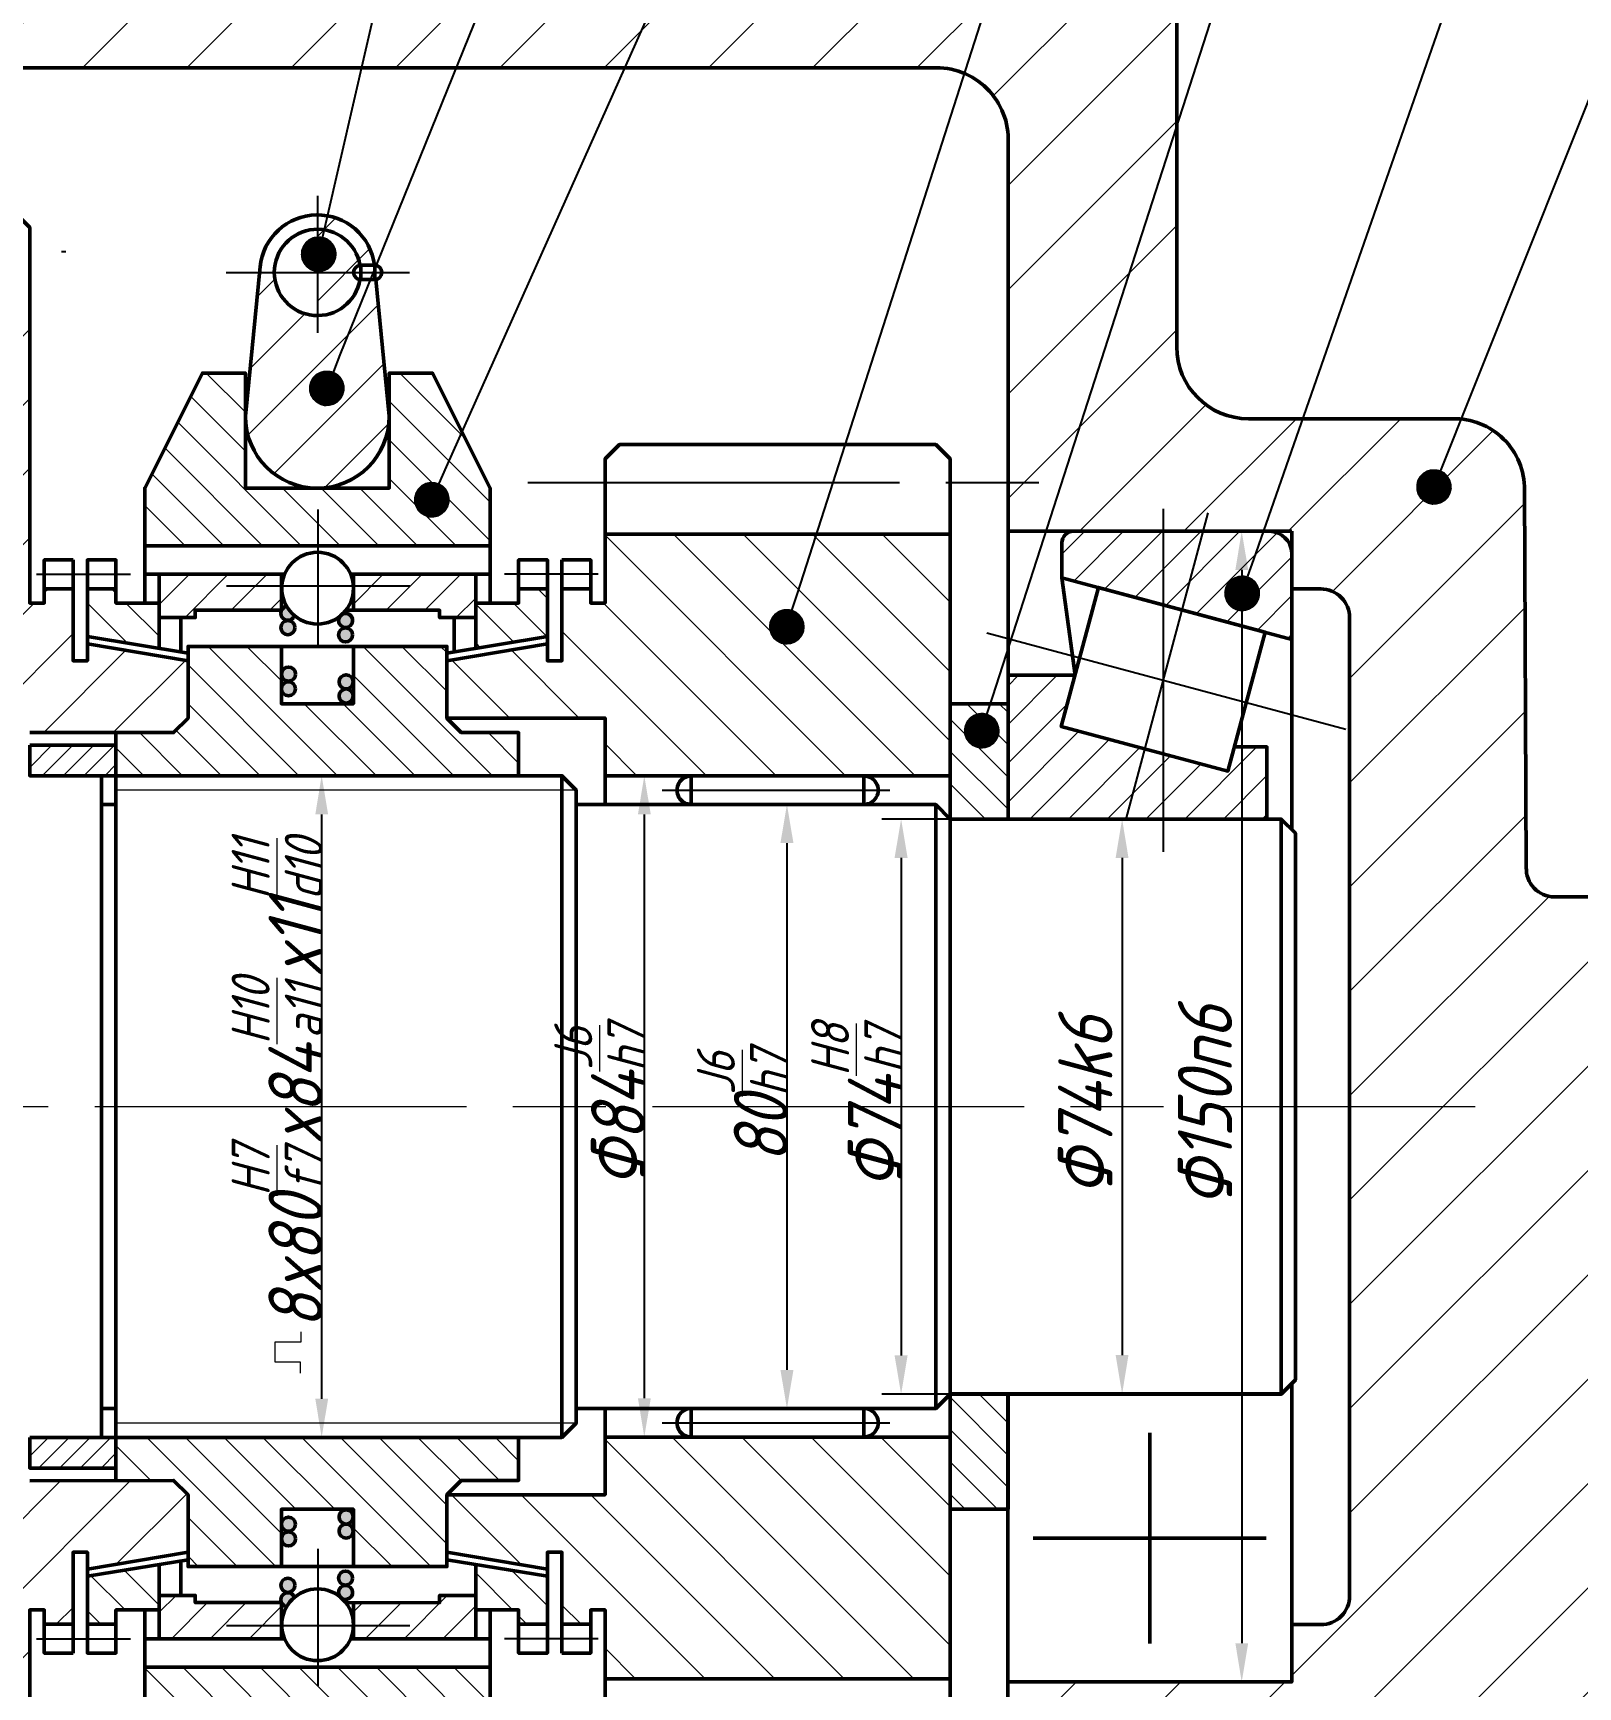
# Model space of a CAD drawing. Header units: millimetres. Extents: x 47 to 1236, y 39 to 880.
# Drawn here: x 294.5 to 394.3, y 587.5 to 694.2 of the extents above; entities that cross this region are included whole.
import ezdxf

# ---------------------------------------------------------------- set-up
doc = ezdxf.new("R2010")
doc.units = ezdxf.units.MM
doc.linetypes.add('ACAD_ISO08W100', pattern=[36, 24, -3, 6, -3])
doc.layers.get('Defpoints').update_dxf_attribs({"lineweight": 35})
for name, color, linetype, lineweight in [('中心线', 1, 'ACAD_ISO08W100', 35), ('剖面线', 6, 'Continuous', 35), ('尺寸', 4, 'Continuous', 25), ('粗实线', 7, 'Continuous', 50), ('细实线', 7, 'Continuous', 20)]:
    doc.layers.add(name, color=color, linetype=linetype, lineweight=lineweight)
doc.layers.add('尺寸标注', color=4, linetype='Continuous')
doc.styles.get("Standard").update_dxf_attribs({"font": 'arial.ttf'})
doc.styles.add('工程字', font='gbenor.shx', dxfattribs={"width": 0.65, "oblique": 15, "height": 5, "bigfont": 'gbcbig.shx'})
doc.styles.add('工程字-35', font='gbeitc.shx', dxfattribs={"height": 3.5, "bigfont": 'gbcbig.shx'})
doc.dimstyles.new('GB-5', dxfattribs={"dimtxt": 5, "dimasz": 5, "dimexe": 2.5, "dimexo": 1, "dimgap": 1.25, "dimtad": 1, "dimdec": 0, "dimdsep": 46, "dimtxsty": '工程字', "dimcen": 5, "dimadec": 0, "dimazin": 0, "dimtol": 1, "dimtm": 0.029, "dimtfac": 0.7, "dimtdec": 0, "dimtix": 1, "dimtmove": 0, "dimatfit": 3, "dimtzin": 0, "dimarcsym": 0})
doc.dimstyles.new('ISO-25', dxfattribs={"dimtxt": 2.5, "dimasz": 2.5, "dimexe": 1.25, "dimexo": 0.625, "dimtad": 1, "dimtxsty": 'Standard', "dimcen": 2.5, "dimadec": 0, "dimazin": 0, "dimtfac": 1, "dimtmove": 0, "dimatfit": 3, "dimfxl": 1, "dimarcsym": 0})
pattern_1 = [(135, (-2345.1992, -1236.9755), (-1.2507252, -1.2507252), [])]
pattern_2 = [(135, (-1336.8045, -1169.7322), (-1.2507252, -1.2507252), [])]
pattern_3 = [(45, (-1336.8045, -1169.7322), (-1.2507252, 1.2507252), [])]

# ---------------------------------------------------------------- blocks, each defined once
blk = doc.blocks.new('*D45')
at = {"layer": 'Defpoints', "color": 0, "transparency": 16777216}
for p in [(527.72, 789.45), (527.72, 572.62), (186.04, 467.02)]:
    blk.add_point(p, dxfattribs=at)
at = {"layer": '尺寸', "color": 0, "lineweight": -2, "transparency": 16777216}
for p, q in [((186.04, 468.02), (186.04, 791.95)), ((527.72, 573.62), (527.72, 791.95)), ((191.04, 789.45), (522.72, 789.45))]:
    blk.add_line(p, q, dxfattribs=at)
at = {"layer": '尺寸', "color": 0, "transparency": 16777216}
for points in [[(191.04, 790.28), (191.04, 788.62), (186.04, 789.45)], [(522.72, 790.28), (522.72, 788.62), (527.72, 789.45)]]:
    blk.add_solid(points, dxfattribs=at)
at = {"layer": '尺寸', "color": 0, "lineweight": 20, "transparency": 16777216, "insert": (367.55, 793.2), "char_height": 5, "width": 5.653, "attachment_point": 5, "style": '工程字'}
blk.add_mtext('684', dxfattribs=at)
blk = doc.blocks.new('*D53')
at = {"layer": 'Defpoints', "color": 0, "transparency": 16777216}
for p in [(298.94, 646.3), (298.94, 603.59), (313.15, 603.59)]:
    blk.add_point(p, dxfattribs=at)
at = {"layer": '尺寸', "color": 0, "lineweight": -2, "transparency": 16777216}
for p, q in [((299.56, 646.3), (314.4, 646.3)), ((313.15, 643.8), (313.15, 606.09)), ((299.56, 603.59), (314.4, 603.59))]:
    blk.add_line(p, q, dxfattribs=at)
at = {"layer": '尺寸', "color": 0, "transparency": 16777216}
for points in [[(312.74, 643.8), (313.57, 643.8), (313.15, 646.3)], [(312.74, 606.09), (313.57, 606.09), (313.15, 603.59)]]:
    blk.add_solid(points, dxfattribs=at)
at = {"layer": '尺寸', "color": 0, "lineweight": 20, "transparency": 16777216, "insert": (310.28, 626.44), "char_height": 3.5, "attachment_point": 5, "rotation": 90, "style": '工程字-35'}
blk.add_mtext('8x80{\\H0.7x;\\SH7/f7;}x84{\\H0.7x;\\SH10/a11;}x11{\\H0.7x;\\SH11/d10;}', dxfattribs=at)
blk = doc.blocks.new('*D54')
at = {"layer": 'Defpoints', "color": 0, "transparency": 16777216}
for p in [(337.01, 646.3), (333.98, 603.62), (337.01, 603.62)]:
    blk.add_point(p, dxfattribs=at)
at = {"layer": '尺寸', "color": 0, "lineweight": -2, "transparency": 16777216}
for p, q in [((336.39, 646.3), (332.73, 646.3)), ((333.98, 643.8), (333.98, 606.12)), ((336.39, 603.62), (332.73, 603.62))]:
    blk.add_line(p, q, dxfattribs=at)
at = {"layer": '尺寸', "color": 0, "transparency": 16777216}
for points in [[(333.57, 643.8), (334.4, 643.8), (333.98, 646.3)], [(333.57, 606.12), (334.4, 606.12), (333.98, 603.62)]]:
    blk.add_solid(points, dxfattribs=at)
at = {"layer": '尺寸', "color": 0, "lineweight": 20, "transparency": 16777216, "insert": (331.11, 624.95), "char_height": 3.5, "attachment_point": 5, "rotation": 90, "style": '工程字-35'}
blk.add_mtext('Φ84{\\H0.7x;\\SJ6/h7;}', dxfattribs=at)
blk = doc.blocks.new('*D55')
at = {"layer": 'Defpoints', "color": 0, "transparency": 16777216}
for p in [(345.78, 644.45), (343.19, 605.45), (345.78, 605.45)]:
    blk.add_point(p, dxfattribs=at)
at = {"layer": '尺寸', "color": 0, "lineweight": -2, "transparency": 16777216}
for p, q in [((345.15, 644.45), (341.94, 644.45)), ((343.19, 641.95), (343.19, 607.95)), ((345.15, 605.45), (341.94, 605.45))]:
    blk.add_line(p, q, dxfattribs=at)
at = {"layer": '尺寸', "color": 0, "transparency": 16777216}
for points in [[(342.77, 641.95), (343.61, 641.95), (343.19, 644.45)], [(342.77, 607.95), (343.61, 607.95), (343.19, 605.45)]]:
    blk.add_solid(points, dxfattribs=at)
at = {"layer": '尺寸', "color": 0, "lineweight": 20, "transparency": 16777216, "insert": (340.32, 624.95), "char_height": 3.5, "attachment_point": 5, "rotation": 90, "style": '工程字-35'}
blk.add_mtext('80{\\H0.7x;\\SJ6/h7;}', dxfattribs=at)
blk = doc.blocks.new('*D57')
at = {"layer": 'Defpoints', "color": 0, "transparency": 16777216}
for p in [(357.46, 643.5), (350.56, 606.38), (357.46, 606.38)]:
    blk.add_point(p, dxfattribs=at)
at = {"layer": '尺寸', "color": 0, "lineweight": -2, "transparency": 16777216}
for p, q in [((356.84, 643.5), (349.31, 643.5)), ((350.56, 641), (350.56, 608.88)), ((356.84, 606.38), (349.31, 606.38))]:
    blk.add_line(p, q, dxfattribs=at)
at = {"layer": '尺寸', "color": 0, "transparency": 16777216}
for points in [[(350.14, 641), (350.98, 641), (350.56, 643.5)], [(350.14, 608.88), (350.98, 608.88), (350.56, 606.38)]]:
    blk.add_solid(points, dxfattribs=at)
at = {"layer": '尺寸', "color": 0, "lineweight": 20, "transparency": 16777216, "insert": (347.69, 624.94), "char_height": 3.5, "attachment_point": 5, "rotation": 90, "style": '工程字-35'}
blk.add_mtext('Φ74{\\H0.7x;\\SH8/h7;}', dxfattribs=at)
blk = doc.blocks.new('*D58')
at = {"layer": 'Defpoints', "color": 0, "transparency": 16777216}
for p in [(367.48, 643.5), (364.83, 606.4), (367.48, 606.4)]:
    blk.add_point(p, dxfattribs=at)
at = {"layer": '尺寸', "color": 0, "lineweight": -2, "transparency": 16777216}
for p, q in [((366.85, 643.5), (363.58, 643.5)), ((364.83, 641), (364.83, 608.9)), ((366.85, 606.4), (363.58, 606.4))]:
    blk.add_line(p, q, dxfattribs=at)
at = {"layer": '尺寸', "color": 0, "transparency": 16777216}
for points in [[(364.41, 641), (365.24, 641), (364.83, 643.5)], [(364.41, 608.9), (365.24, 608.9), (364.83, 606.4)]]:
    blk.add_solid(points, dxfattribs=at)
at = {"layer": '尺寸', "color": 0, "lineweight": 20, "transparency": 16777216, "insert": (362.45, 624.95), "char_height": 3.5, "attachment_point": 5, "rotation": 90, "style": '工程字-35'}
blk.add_mtext('Φ74k6', dxfattribs=at)
blk = doc.blocks.new('*D59')
at = {"layer": 'Defpoints', "color": 0, "transparency": 16777216}
for p in [(374.35, 662.08), (372.55, 587.81), (374.35, 587.81)]:
    blk.add_point(p, dxfattribs=at)
at = {"layer": '尺寸', "color": 0, "lineweight": -2, "transparency": 16777216}
for p, q in [((373.73, 662.08), (371.3, 662.08)), ((372.55, 659.58), (372.55, 590.31)), ((373.73, 587.81), (371.3, 587.81))]:
    blk.add_line(p, q, dxfattribs=at)
at = {"layer": '尺寸', "color": 0, "transparency": 16777216}
for points in [[(372.14, 659.58), (372.97, 659.58), (372.55, 662.08)], [(372.14, 590.31), (372.97, 590.31), (372.55, 587.81)]]:
    blk.add_solid(points, dxfattribs=at)
at = {"layer": '尺寸', "color": 0, "lineweight": 20, "transparency": 16777216, "insert": (370.18, 624.94), "char_height": 3.5, "attachment_point": 5, "rotation": 90, "style": '工程字-35'}
blk.add_mtext('Φ150n6', dxfattribs=at)

msp = doc.modelspace()

# ---------------------------------------------------------------- hatches: boundary and pattern name
at = {"layer": '剖面线', "lineweight": 20}
h = msp.add_hatch(dxfattribs=at)
h.set_pattern_fill('ANSI31', color=256, scale=1.5)
h.set_pattern_definition([(45, (-2345.199, -1236.9755), (-3.367596, 3.367596), [])])
h.paths.add_polyline_path([(413.466, 638.478), (392.783, 638.478, -0.4171524), (390.922, 640.304), (390.806, 664.875, 0.4152894), (386.164, 669.343), (376.504, 669.343), (373.969, 662.075), (375.791, 662.075), (375.791, 658.353), (377.657, 658.353, -0.4135025), (379.514, 656.5), (379.514, 593.372, -0.414925), (377.657, 591.51), (375.776, 591.51), (375.776, 587.808), (357.447, 587.808), (357.447, 578.621), (361.665, 578.522), (374.39, 578.522, -0.4142136), (375.776, 577.136), (375.776, 574.82), (383.596, 574.818, -0.4142136), (385.453, 572.961), (385.453, 541.399), (388.447, 541.399), (396.147, 541.399), (396.147, 561.559), (396.147, 593.123, -0.4142136), (398.004, 594.98), (404.658, 594.98), (404.658, 598.682), (407.212, 598.682)])
h.paths.add_polyline_path([(423.008, 623.715, -0.4418075), (427.64, 628.801), (430.623, 628.801), (431.845, 638.478), (413.466, 638.478), (407.212, 598.682), (418.741, 598.682), (423.008, 598.682)])
h.paths.add_polyline_path([(453.016, 638.087), (456.718, 638.087), (456.718, 654.332), (448.363, 654.332), (448.363, 650.145), (446.522, 650.145), (446.54, 640.319, -0.4109748), (444.733, 638.478), (431.845, 638.478), (430.623, 628.801), (453.016, 628.801)])
h.paths.add_polyline_path([(376.504, 669.343), (372.994, 669.343, -0.4142136), (368.351, 673.986), (368.351, 688.155), (359.934, 662.075), (373.969, 662.075)])
h.paths.add_polyline_path([(368.351, 699.153, 0.4142136), (363.709, 703.795), (358.56, 703.795), (354.651, 691.625, -0.3263429), (357.462, 686.91), (357.462, 662.075), (359.934, 662.075), (368.351, 688.155)])
h.paths.add_polyline_path([(358.56, 703.795), (338.008, 703.795), (332.73, 691.997), (352.829, 691.997, -0.1009146), (354.651, 691.625)])
h.paths.add_polyline_path([(338.008, 703.795), (326.631, 703.795), (321.854, 691.997), (332.73, 691.997)])
h.paths.add_polyline_path([(326.631, 703.795), (318.453, 703.795), (315.733, 691.997), (321.854, 691.997)])
h.paths.add_polyline_path([(318.453, 703.795), (294.874, 703.795, -0.4110162), (292.998, 705.636), (292.998, 713.34), (291.137, 713.34), (291.137, 717.528), (282.782, 717.528), (282.782, 710.569), (282.782, 701.283), (285.383, 701.283), (285.383, 701.269), (286.504, 701.283), (286.504, 691.997), (315.733, 691.997)])
h.paths.add_polyline_path([(292.998, 735.635), (291.137, 735.635), (282.782, 735.635), (282.782, 728.655), (291.137, 728.655), (291.137, 731.548), (291.137, 732.843), (292.998, 732.843)])
h = msp.add_hatch(dxfattribs=at)
h.set_pattern_fill('ANSI31', color=256, scale=0.9285)
h.set_pattern_definition([(45, (-1914.4235, -1095.934), (-2.084542, 2.084542), [])])
h.paths.add_polyline_path([(312.878, 676.001, -1), (312.878, 681.572), (312.878, 682.5, 0.3870545), (309.181, 679.133), (308.225, 669.5), (308.225, 669.5, 0.3950058), (312.562, 664.867), (312.878, 664.867), (313.175, 664.867, 0.3950074), (317.511, 669.5), (316.643, 678.326, 0.9324019), (316.563, 679.251, 0.3272283), (313.544, 682.44), (313.495, 682.229), (313.334, 681.534, 0.0411005), (312.878, 681.572)])
h = msp.add_hatch(dxfattribs=at)
h.set_pattern_fill('ANSI31', color=256)
h.set_pattern_definition([(45, (-2345.1992, -1236.9755), (-2.245064, 2.245064), [])])
h.paths.add_polyline_path([(294.306, 676.803), (272.032, 676.803), (272.032, 649.087), (294.306, 649.087), (303.592, 649.087), (304.523, 650.018), (304.523, 653.72), (298.029, 654.813), (298.029, 653.72), (297.098, 653.72), (297.098, 654.651), (297.098, 658.373), (295.237, 658.373), (295.237, 657.443), (294.306, 657.443)])
h.paths.add_polyline_path([(294.306, 592.461), (295.237, 592.461), (295.237, 591.53), (297.098, 591.53), (297.098, 595.253), (297.098, 596.184), (298.029, 596.184), (298.029, 595.091), (304.523, 596.184), (304.523, 599.886), (303.592, 600.816), (294.306, 600.796), (272.032, 600.796), (272.032, 586.219), (294.306, 581.901)])
h.paths.add_polyline_path([(294.306, 581.901), (272.032, 586.219), (272.032, 573.1), (294.306, 573.1)])
h = msp.add_hatch(dxfattribs=at)
h.set_pattern_fill('ANSI31', color=256, scale=0.5571, angle=90)
h.set_pattern_definition(pattern_2)
h.paths.add_polyline_path([(324.026, 664.867), (320.303, 672.292), (317.511, 672.292), (317.511, 664.867), (313.175, 664.867, -0.0330229), (312.562, 664.867), (308.225, 664.867), (308.225, 672.292), (305.454, 672.292), (301.731, 664.867), (301.731, 661.145), (312.878, 661.145), (324.026, 661.145)])
h.paths.add_polyline_path([(324.026, 588.759), (312.878, 588.759), (301.731, 588.759), (301.731, 585.036), (305.454, 577.612), (308.225, 577.612), (308.225, 585.036), (312.878, 585.036), (317.511, 585.036), (317.511, 577.612), (320.303, 577.612), (324.026, 585.036)])
h = msp.add_hatch(dxfattribs=at)
h.set_pattern_fill('ANSI31', color=256, angle=90)
h.set_pattern_definition([(135, (-2345.1992, -1236.9755), (-2.245064, -2.245064), [])])
h.paths.add_polyline_path([(353.724, 661.893), (331.45, 661.893), (331.45, 657.443), (330.52, 657.443), (330.52, 658.373), (328.658, 658.373), (328.658, 654.651), (328.658, 653.72), (327.728, 653.72), (327.728, 654.813), (321.234, 653.72), (321.234, 650.018), (331.45, 650.018), (331.45, 646.295), (353.724, 646.295)])
h.paths.add_polyline_path([(353.724, 603.608), (331.45, 603.608), (331.45, 599.886), (321.234, 599.886), (321.234, 596.184), (327.728, 595.091), (327.728, 596.184), (328.658, 596.184), (328.658, 595.253), (328.658, 591.53), (330.52, 591.53), (330.52, 592.461), (331.45, 592.461), (331.45, 588.01), (353.724, 588.01)])
h = msp.add_hatch(dxfattribs=at)
h.set_pattern_fill('ANSI31', color=256, scale=0.5571)
h.set_pattern_definition(pattern_3)
h.paths.add_polyline_path([(366.284, 648.035), (360.901, 649.472), (361.791, 652.789), (357.462, 652.789), (357.462, 643.503), (365.069, 643.503)])
h.paths.add_polyline_path([(367.476, 647.717), (366.284, 648.035), (365.069, 643.503), (367.476, 643.503)])
h.paths.add_polyline_path([(374.173, 648.157), (372.083, 648.157), (371.664, 646.599), (367.476, 647.717), (367.476, 643.503), (374.173, 643.503)])
h.paths.add_polyline_path([(375.791, 660.679, 0.3899027), (374.352, 662.075), (370.049, 662.075), (368.69, 657.008), (374.072, 655.561), (375.791, 655.096)])
h.paths.add_polyline_path([(370.049, 662.075), (367.476, 662.075), (367.476, 657.334), (368.69, 657.008)])
h.paths.add_polyline_path([(367.476, 662.075), (361.68, 662.075, 0.4102343), (360.942, 661.312), (360.942, 659.081), (363.307, 658.446), (363.309, 658.454), (367.476, 657.334)])
h = msp.add_hatch(dxfattribs=at)
h.set_pattern_fill('ANSI31', color=256, scale=0.5571)
h.set_pattern_definition(pattern_3)
h.paths.add_polyline_path([(323.095, 593.392), (320.768, 593.392), (320.768, 592.926), (315.205, 592.914), (315.205, 591.577, -0.0086959), (315.206, 591.497, -0.0086959), (315.205, 591.416), (315.205, 590.6), (320.182, 590.6), (323.095, 590.6)])
h.paths.add_polyline_path([(310.552, 592.926), (304.988, 592.926), (304.988, 593.392), (302.662, 593.392), (302.662, 590.6), (305.575, 590.6), (310.552, 590.6)])
h.paths.add_polyline_path([(323.095, 659.304), (320.182, 659.304), (315.205, 659.304), (315.205, 658.487, -0.0086959), (315.206, 658.407, -0.0086959), (315.205, 658.326), (315.205, 656.989), (320.768, 656.977), (320.768, 656.512), (323.095, 656.512)])
h.paths.add_polyline_path([(310.552, 659.304), (305.575, 659.304), (302.662, 659.304), (302.662, 656.512), (304.988, 656.512), (304.988, 656.977), (310.552, 656.977)])
h = msp.add_hatch(dxfattribs=at)
h.set_pattern_fill('ANSI31', color=256, scale=0.5571, angle=90)
h.set_pattern_definition(pattern_1)
h.paths.add_polyline_path([(302.662, 657.443), (299.87, 657.443), (299.87, 658.373), (298.036, 658.373), (298.029, 658.359), (298.029, 655.278), (302.662, 654.513)])
h.paths.add_polyline_path([(327.728, 658.373), (325.867, 658.373), (325.867, 657.443), (323.095, 657.443), (323.095, 654.513), (327.728, 655.278)])
h = msp.add_hatch(color=256, dxfattribs=at)
h.dxf.hatch_style = 1
h.paths.add_polyline_path([(311.468, 652.863, 1), (310.558, 652.863, 1)])
h.paths.add_polyline_path([(310.552, 651.913, 1), (311.462, 651.913, 1)])
h.paths.add_polyline_path([(315.185, 651.447, -1), (314.274, 651.447, -0.4122286), (314.727, 651.902, -0.4122286), (314.274, 652.358, -1), (315.185, 652.358, -0.4122286), (314.733, 651.902, -0.4122286)])
h.paths.add_polyline_path([(310.516, 655.858, 1), (311.426, 655.858, 1)])
h.paths.add_polyline_path([(311.399, 656.634, -0.0857011), (310.891, 657.236, 1.7325803)])
h.paths.add_polyline_path([(315.149, 655.392, 1), (314.238, 655.392, 1)])
h.paths.add_polyline_path([(314.486, 656.728, -0.0233367), (314.323, 656.587, 8.3046757)])
h = msp.add_hatch(dxfattribs=at)
h.set_pattern_fill('ANSI31', color=256, scale=0.5571, angle=90)
h.set_pattern_definition(pattern_2)
h.paths.add_polyline_path([(325.867, 649.087), (322.164, 649.087), (321.234, 650.018), (321.234, 654.651), (315.205, 654.651), (315.205, 650.948), (314.74, 650.948), (310.552, 650.948), (310.552, 651.879), (310.552, 654.651), (304.523, 654.651), (304.523, 650.018), (303.592, 649.087), (299.87, 649.087), (299.87, 646.295), (325.867, 646.295)])
h.paths.add_polyline_path([(322.164, 600.816), (325.867, 600.816), (325.867, 603.588), (299.87, 603.588), (299.87, 600.816), (303.592, 600.816), (304.523, 599.886), (304.523, 596.184), (304.523, 595.253), (310.552, 595.253), (310.552, 598.025), (310.552, 598.955), (311.017, 598.955), (315.205, 598.955), (315.205, 595.253), (321.234, 595.253), (321.234, 599.886)])
h = msp.add_hatch(dxfattribs=at)
h.set_pattern_fill('ANSI31', color=256, scale=0.46425, angle=90)
h.set_pattern_definition([(135, (-841.3663, -1302.6162), (-1.042271, -1.042271), [])])
h.paths.add_polyline_path([(357.462, 650.948), (353.724, 650.948), (353.724, 643.503), (357.462, 643.503)])
h.paths.add_polyline_path([(357.447, 606.38), (353.724, 606.38), (353.724, 598.955), (357.447, 598.955)])
h = msp.add_hatch(dxfattribs=at)
h.set_pattern_fill('ANSI31', color=256, scale=0.3)
h.set_pattern_definition([(45, (-2345.1992, -1236.9755), (-0.6735192, 0.6735192), [])])
h.paths.add_polyline_path([(299.87, 648.274), (294.306, 648.274), (294.306, 646.295), (299.87, 646.295)])
h.paths.add_polyline_path([(299.87, 603.588), (294.306, 603.588), (294.306, 601.609), (299.87, 601.609)])
h = msp.add_hatch(color=256, dxfattribs=at)
h.dxf.hatch_style = 1
h.paths.add_polyline_path([(310.558, 597.041, 1), (311.468, 597.041, 1)])
h.paths.add_polyline_path([(311.462, 597.991, 1), (310.552, 597.991, 1)])
h.paths.add_polyline_path([(314.274, 598.456, -1), (315.185, 598.456, -0.4122286), (314.733, 598.001, -0.4122286), (315.185, 597.546, -1), (314.274, 597.546, -0.4122286), (314.727, 598.001, -0.4122286)])
h.paths.add_polyline_path([(310.516, 594.046, 1), (311.426, 594.046, 1)])
h.paths.add_polyline_path([(310.891, 592.667, -0.0857011), (311.399, 593.27, 1.7325803)])
h.paths.add_polyline_path([(314.238, 594.511, 1), (315.149, 594.511, 1)])
h.paths.add_polyline_path([(314.323, 593.317, -0.0233367), (314.486, 593.176, 8.3046757)])
h = msp.add_hatch(dxfattribs=at)
h.set_pattern_fill('ANSI31', color=256, scale=0.5571, angle=90)
h.set_pattern_definition(pattern_1)
h.paths.add_polyline_path([(302.662, 595.391), (298.029, 594.626), (298.029, 591.584), (298.056, 591.53), (299.87, 591.53), (299.87, 592.461), (302.662, 592.461)])
h.paths.add_polyline_path([(327.728, 594.626), (323.095, 595.391), (323.095, 592.461), (324.026, 592.461), (325.867, 592.461), (325.867, 591.53), (327.728, 591.53)])

# ---------------------------------------------------------------- linework, layer by layer
at = {"layer": '中心线', "lineweight": 20}
msp.add_line((190.501, 624.952), (387.631, 624.952), dxfattribs=at)
at = {"layer": '中心线', "lineweight": 25}
for points in [[(312.878, 683.722), (312.878, 674.881)], [(269.352, 680.141), (296.625, 680.141)], [(306.991, 678.786), (318.826, 678.786)], [(326.453, 665.231), (360.138, 665.231)], [(312.899, 663.492), (312.899, 654.651)], [(370.369, 663.269), (365.069, 643.503)], [(367.476, 663.532), (367.476, 641.379)], [(294.731, 659.304), (300.801, 659.304)], [(331.005, 659.304), (324.956, 659.304)], [(307.012, 658.555), (318.847, 658.555)], [(379.271, 649.289), (355.682, 655.622)], [(335.132, 645.365), (349.84, 645.365)], [(335.132, 604.539), (349.84, 604.539)], [(312.899, 596.39), (312.899, 587.549)], [(307.012, 591.453), (318.847, 591.453)], [(294.731, 590.6), (300.801, 590.6)], [(331.005, 590.6), (324.956, 590.6)]]:
    msp.add_lwpolyline(points, dxfattribs=at)
at = {"layer": '尺寸', "lineweight": 25}
for points in [[(313.219, 681.097), (313.481, 682.23), (328.043, 745.39), (335.465, 745.39)], [(313.926, 672.391), (314.351, 673.463), (343.433, 745.299), (350.855, 745.299)], [(320.742, 665.166), (321.207, 666.238), (356.599, 745.355), (364.042, 745.355)], [(343.527, 657.029), (343.891, 658.121), (371.841, 745.146), (379.263, 745.146)], [(356.126, 650.315), (356.49, 651.407), (386.746, 745.146), (394.168, 745.146)], [(372.953, 659.173), (373.337, 660.265), (402.945, 745.146), (410.368, 745.146)], [(384.966, 664.934), (399.426, 701.091), (416.394, 744.796), (423.816, 744.796)], [(298.02, 658.342), (298.04, 658.382)], [(337.579, 646.308), (340.188, 646.308)], [(347.549, 644.448), (344.01, 644.448)], [(347.549, 605.496), (344.01, 605.496)], [(337.579, 603.635), (340.188, 603.635)], [(298.02, 591.601), (298.04, 591.561)]]:
    msp.add_lwpolyline(points, dxfattribs=at)
at = {"layer": '尺寸', "lineweight": 0}
for points in [[(314.806, 650.96), (314.806, 650.96), (314.725, 650.96)], [(314.806, 598.983), (314.806, 598.983), (314.725, 598.983)]]:
    msp.add_lwpolyline(points, close=True, dxfattribs=at)
at = {"layer": '尺寸', "lineweight": 0, "transparency": 33554559}
for points in [[(312.956, 679.965), (312.612, 681.077), (312.349, 680.956)], [(312.915, 681.118), (312.956, 679.965), (312.612, 681.077)], [(313.219, 681.097), (312.915, 681.118), (312.956, 679.965)], [(312.956, 679.965), (313.502, 680.996), (313.219, 681.097)], [(311.823, 680.228), (311.803, 679.924), (312.956, 679.965)], [(312.956, 679.965), (311.944, 680.511), (311.823, 680.228)], [(312.106, 680.754), (312.956, 679.965), (311.944, 680.511)], [(312.349, 680.956), (312.106, 680.754), (312.956, 679.965)], [(313.744, 680.814), (312.956, 679.965), (313.502, 680.996)], [(313.947, 680.572), (313.744, 680.814), (312.956, 679.965)], [(312.956, 679.965), (314.068, 680.309), (313.947, 680.572)], [(314.129, 680.005), (312.956, 679.965), (314.068, 680.309)], [(314.088, 679.702), (314.129, 680.005), (312.956, 679.965)], [(311.803, 679.924), (312.956, 679.965), (311.843, 679.621)], [(312.956, 679.965), (311.843, 679.621), (311.985, 679.338)], [(311.985, 679.338), (312.167, 679.115), (312.956, 679.965)], [(312.167, 679.115), (312.956, 679.965), (312.41, 678.933)], [(312.956, 679.965), (312.41, 678.933), (312.693, 678.832)], [(312.693, 678.832), (312.996, 678.812), (312.956, 679.965)], [(312.996, 678.812), (312.956, 679.965), (313.299, 678.853)], [(312.956, 679.965), (313.299, 678.853), (313.583, 678.974)], [(313.583, 678.974), (313.805, 679.176), (312.956, 679.965)], [(313.805, 679.176), (312.956, 679.965), (313.987, 679.419)], [(312.956, 679.965), (313.987, 679.419), (314.088, 679.702)], [(312.409, 671.743), (312.328, 671.44), (313.481, 671.299)], [(313.481, 671.299), (312.551, 672.006), (312.409, 671.743)], [(312.773, 672.229), (313.481, 671.299), (312.551, 672.006)], [(313.036, 672.37), (312.773, 672.229), (313.481, 671.299)], [(313.481, 671.299), (313.319, 672.451), (313.036, 672.37)], [(313.623, 672.451), (313.481, 671.299), (313.319, 672.451)], [(313.926, 672.391), (313.623, 672.451), (313.481, 671.299)], [(313.481, 671.299), (314.189, 672.229), (313.926, 672.391)], [(314.391, 672.027), (313.481, 671.299), (314.189, 672.229)], [(314.553, 671.764), (314.391, 672.027), (313.481, 671.299)], [(313.481, 671.299), (314.634, 671.46), (314.553, 671.764)], [(314.634, 671.157), (313.481, 671.299), (314.634, 671.46)], [(312.328, 671.44), (313.481, 671.299), (312.328, 671.137)], [(313.481, 671.299), (312.328, 671.137), (312.409, 670.854)], [(312.409, 670.854), (312.571, 670.591), (313.481, 671.299)], [(312.571, 670.591), (313.481, 671.299), (312.793, 670.388)], [(313.481, 671.299), (312.793, 670.388), (313.056, 670.227)], [(313.056, 670.227), (313.339, 670.146), (313.481, 671.299)], [(313.339, 670.146), (313.481, 671.299), (313.643, 670.166)], [(313.481, 671.299), (313.643, 670.166), (313.946, 670.247)], [(313.946, 670.247), (314.189, 670.388), (313.481, 671.299)], [(314.189, 670.388), (313.481, 671.299), (314.411, 670.611)], [(313.481, 671.299), (314.411, 670.611), (314.553, 670.874)], [(314.553, 670.874), (314.634, 671.157), (313.481, 671.299)], [(319.589, 665.065), (320.256, 664.114), (319.366, 664.842)], [(319.852, 665.206), (319.589, 665.065), (320.256, 664.114)], [(320.256, 664.114), (320.155, 665.267), (319.852, 665.206)], [(320.438, 665.267), (320.256, 664.114), (320.155, 665.267)], [(320.742, 665.166), (320.438, 665.267), (320.256, 664.114)], [(320.256, 664.114), (321.004, 665.024), (320.742, 665.166)], [(383.874, 665.359), (383.814, 665.056), (384.966, 664.934)], [(383.814, 665.056), (384.966, 664.934), (383.814, 664.772)], [(384.966, 664.934), (384.016, 665.622), (383.874, 665.359)], [(384.238, 665.844), (384.966, 664.934), (384.016, 665.622)], [(384.501, 666.006), (384.238, 665.844), (384.966, 664.934)], [(384.966, 664.934), (384.784, 666.087), (384.501, 666.006)], [(385.088, 666.087), (384.966, 664.934), (384.784, 666.087)], [(385.371, 666.026), (385.088, 666.087), (384.966, 664.934)], [(384.966, 664.934), (385.654, 665.885), (385.371, 666.026)], [(385.856, 665.662), (384.966, 664.934), (385.654, 665.885)], [(386.018, 665.399), (385.856, 665.662), (384.966, 664.934)], [(384.966, 664.934), (386.099, 665.116), (386.018, 665.399)], [(386.119, 664.813), (384.966, 664.934), (386.099, 665.116)], [(319.124, 664.296), (320.256, 664.114), (319.103, 663.993)], [(320.256, 664.114), (319.103, 663.993), (319.184, 663.71)], [(319.204, 664.579), (319.124, 664.296), (320.256, 664.114)], [(319.184, 663.71), (319.326, 663.427), (320.256, 664.114)], [(320.256, 664.114), (319.366, 664.842), (319.204, 664.579)], [(319.326, 663.427), (320.256, 664.114), (319.528, 663.224)], [(320.256, 664.114), (319.528, 663.224), (319.791, 663.063)], [(319.791, 663.063), (320.074, 662.962), (320.256, 664.114)], [(320.074, 662.962), (320.256, 664.114), (320.377, 662.962)], [(321.207, 664.802), (320.256, 664.114), (321.004, 665.024)], [(321.348, 664.539), (321.207, 664.802), (320.256, 664.114)], [(320.256, 664.114), (321.409, 664.236), (321.348, 664.539)], [(321.409, 663.932), (320.256, 664.114), (321.409, 664.236)], [(320.256, 664.114), (320.377, 662.962), (320.681, 663.022)], [(320.681, 663.022), (320.944, 663.184), (320.256, 664.114)], [(320.944, 663.184), (320.256, 664.114), (321.166, 663.386)], [(320.256, 664.114), (321.166, 663.386), (321.328, 663.649)], [(321.328, 663.649), (321.409, 663.932), (320.256, 664.114)], [(384.966, 664.934), (383.814, 664.772), (383.894, 664.469)], [(383.894, 664.469), (384.056, 664.206), (384.966, 664.934)], [(384.056, 664.206), (384.966, 664.934), (384.279, 664.004)], [(384.966, 664.934), (384.279, 664.004), (384.542, 663.862)], [(384.542, 663.862), (384.845, 663.781), (384.966, 664.934)], [(384.845, 663.781), (384.966, 664.934), (385.128, 663.802)], [(384.966, 664.934), (385.128, 663.802), (385.431, 663.883)], [(385.431, 663.883), (385.694, 664.044), (384.966, 664.934)], [(385.694, 664.044), (384.966, 664.934), (385.897, 664.247)], [(384.966, 664.934), (385.897, 664.247), (386.038, 664.53)], [(386.038, 664.53), (386.119, 664.813), (384.966, 664.934)], [(372.589, 658.06), (371.618, 658.728), (371.476, 658.445)], [(371.82, 658.95), (372.589, 658.06), (371.618, 658.728)], [(372.083, 659.112), (371.82, 658.95), (372.589, 658.06)], [(372.589, 658.06), (372.366, 659.213), (372.083, 659.112)], [(372.67, 659.233), (372.589, 658.06), (372.366, 659.213)], [(372.953, 659.173), (372.67, 659.233), (372.589, 658.06)], [(372.589, 658.06), (373.236, 659.031), (372.953, 659.173)], [(373.458, 658.829), (372.589, 658.06), (373.236, 659.031)], [(373.62, 658.566), (373.458, 658.829), (372.589, 658.06)], [(371.476, 658.445), (371.416, 658.162), (372.589, 658.06)], [(371.416, 658.162), (372.589, 658.06), (371.436, 657.858)], [(372.589, 658.06), (371.436, 657.858), (371.537, 657.555)], [(371.537, 657.555), (371.699, 657.312), (372.589, 658.06)], [(371.699, 657.312), (372.589, 658.06), (371.921, 657.11)], [(372.589, 658.06), (371.921, 657.11), (372.205, 656.968)], [(372.205, 656.968), (372.488, 656.908), (372.589, 658.06)], [(372.488, 656.908), (372.589, 658.06), (372.791, 656.928)], [(372.589, 658.06), (373.721, 658.283), (373.62, 658.566)], [(373.742, 657.98), (372.589, 658.06), (373.721, 658.283)], [(372.589, 658.06), (372.791, 656.928), (373.074, 657.029)], [(373.074, 657.029), (373.337, 657.191), (372.589, 658.06)], [(373.337, 657.191), (372.589, 658.06), (373.539, 657.413)], [(372.589, 658.06), (373.539, 657.413), (373.681, 657.696)], [(373.681, 657.696), (373.742, 657.98), (372.589, 658.06)], [(343.183, 655.917), (342.212, 656.544), (342.07, 656.261)], [(342.394, 656.766), (343.183, 655.917), (342.212, 656.544)], [(342.657, 656.948), (342.394, 656.766), (343.183, 655.917)], [(343.183, 655.917), (342.94, 657.049), (342.657, 656.948)], [(343.243, 657.069), (343.183, 655.917), (342.94, 657.049)], [(343.527, 657.029), (343.243, 657.069), (343.183, 655.917)], [(343.183, 655.917), (343.81, 656.887), (343.527, 657.029)], [(344.032, 656.685), (343.183, 655.917), (343.81, 656.887)], [(344.214, 656.443), (344.032, 656.685), (343.183, 655.917)], [(342.07, 656.261), (342.03, 655.977), (343.183, 655.917)], [(342.03, 655.977), (343.183, 655.917), (342.05, 655.674)], [(343.183, 655.917), (342.05, 655.674), (342.151, 655.391)], [(342.151, 655.391), (342.313, 655.128), (343.183, 655.917)], [(342.313, 655.128), (343.183, 655.917), (342.556, 654.946)], [(343.183, 655.917), (342.556, 654.946), (342.819, 654.804)], [(342.819, 654.804), (343.122, 654.764), (343.183, 655.917)], [(343.122, 654.764), (343.183, 655.917), (343.425, 654.784)], [(343.183, 655.917), (344.315, 656.159), (344.214, 656.443)], [(344.336, 655.856), (343.183, 655.917), (344.315, 656.159)], [(343.183, 655.917), (343.425, 654.784), (343.709, 654.885)], [(343.709, 654.885), (343.951, 655.047), (343.183, 655.917)], [(343.951, 655.047), (343.183, 655.917), (344.153, 655.29)], [(343.183, 655.917), (344.153, 655.29), (344.295, 655.553)], [(344.295, 655.553), (344.336, 655.856), (343.183, 655.917)], [(355.236, 650.234), (354.994, 650.072), (355.762, 649.202)], [(355.762, 649.202), (355.52, 650.335), (355.236, 650.234)], [(355.823, 650.375), (355.762, 649.202), (355.52, 650.335)], [(356.126, 650.315), (355.823, 650.375), (355.762, 649.202)], [(355.762, 649.202), (356.389, 650.173), (356.126, 650.315)], [(356.632, 649.991), (355.762, 649.202), (356.389, 650.173)], [(354.67, 649.566), (354.609, 649.263), (355.762, 649.202)], [(354.609, 649.263), (355.762, 649.202), (354.63, 648.96)], [(355.762, 649.202), (354.63, 648.96), (354.731, 648.676)], [(355.762, 649.202), (354.791, 649.829), (354.67, 649.566)], [(354.731, 648.676), (354.913, 648.434), (355.762, 649.202)], [(354.994, 650.072), (355.762, 649.202), (354.791, 649.829)], [(354.913, 648.434), (355.762, 649.202), (355.135, 648.231)], [(355.762, 649.202), (355.135, 648.231), (355.418, 648.11)], [(355.418, 648.11), (355.702, 648.049), (355.762, 649.202)], [(355.702, 648.049), (355.762, 649.202), (356.005, 648.07)], [(356.794, 649.728), (356.632, 649.991), (355.762, 649.202)], [(355.762, 649.202), (356.895, 649.445), (356.794, 649.728)], [(356.935, 649.142), (355.762, 649.202), (356.895, 649.445)], [(355.762, 649.202), (356.005, 648.07), (356.288, 648.171)], [(356.288, 648.171), (356.551, 648.353), (355.762, 649.202)], [(356.551, 648.353), (355.762, 649.202), (356.733, 648.575)], [(355.762, 649.202), (356.733, 648.575), (356.875, 648.858)], [(356.875, 648.858), (356.935, 649.142), (355.762, 649.202)]]:
    msp.add_solid(points, dxfattribs=at)
at = {"layer": '尺寸标注', "lineweight": 20}
for p, q in [((310.154, 608.441), (310.154, 609.769)), ((310.154, 609.769), (311.834, 609.769)), ((311.834, 609.769), (311.834, 610.407)), ((311.78, 608.441), (310.154, 608.441)), ((311.78, 607.729), (311.78, 608.441))]:
    msp.add_line(p, q, dxfattribs=at)
at = {"layer": '粗实线', "lineweight": 50}
for p, q in [((368.351, 699.153), (368.351, 673.986)), ((372.994, 669.343), (386.354, 669.343)), ((390.922, 640.304), (390.806, 664.875)), ((357.462, 662.075), (357.462, 652.789)), ((299.87, 649.087), (299.87, 646.295)), ((298.939, 646.295), (294.306, 646.295)), ((298.939, 644.434), (298.939, 646.295)), ((299.87, 646.295), (299.87, 644.434)), ((299.87, 644.434), (298.939, 644.434)), ((329.589, 644.434), (329.589, 605.449)), ((352.794, 644.434), (352.794, 605.449)), ((444.679, 638.478), (392.729, 638.478)), ((299.87, 605.449), (298.939, 605.449)), ((298.939, 605.449), (298.939, 603.588)), ((299.87, 603.588), (299.87, 605.449)), ((298.939, 603.588), (294.306, 603.588)), ((299.87, 600.816), (299.87, 603.608)), ((377.657, 591.51), (375.776, 591.51)), ((357.447, 587.808), (357.447, 569.256))]:
    msp.add_line(p, q, dxfattribs=at)
for points in [[(286.504, 691.997), (352.829, 691.997)], [(375.791, 662.075), (357.462, 662.075), (357.462, 687.344)], [(295.237, 658.373), (295.237, 657.443), (294.306, 657.443), (294.306, 680.141), (294.306, 681.679), (293.376, 682.61), (272.943, 682.61), (272.032, 681.679), (272.032, 680.141), (272.032, 649.087)], [(308.225, 669.5), (309.184, 679.172)], [(317.511, 669.5), (316.643, 678.326)], [(324.026, 661.145), (324.026, 664.867), (320.303, 672.292), (317.511, 672.292), (317.511, 664.867), (312.878, 664.867), (308.225, 664.867), (308.225, 672.292), (305.454, 672.292), (301.731, 664.867), (301.731, 661.145)], [(374.623, 643.503), (375.088, 643.503), (353.724, 643.503), (353.724, 665.231), (353.724, 666.749), (352.794, 667.679), (332.381, 667.679), (331.45, 666.749), (331.45, 665.231), (331.45, 657.443), (330.52, 657.443), (330.52, 658.373)], [(353.724, 661.893), (331.45, 661.893)], [(374.352, 662.075), (361.68, 662.075)], [(375.791, 642.816), (375.791, 662.075)], [(323.095, 657.443), (324.026, 657.443), (324.026, 661.145), (312.878, 661.145), (301.731, 661.145), (301.731, 657.443), (302.662, 657.443)], [(360.942, 661.327), (360.942, 659.081), (375.791, 655.096)], [(297.098, 660.234), (297.098, 659.304), (297.098, 654.651), (297.098, 653.72), (298.029, 653.72), (298.029, 655.278), (304.523, 654.206)], [(298.029, 655.278), (298.029, 660.234), (299.87, 660.234), (299.87, 658.373), (298.029, 658.373)], [(328.658, 660.234), (328.658, 659.304), (328.658, 654.651), (328.658, 653.72), (327.728, 653.72), (327.728, 655.278), (321.234, 654.206)], [(327.728, 655.278), (327.728, 660.234), (325.867, 660.234), (325.867, 658.373), (327.728, 658.373)], [(301.731, 659.304), (305.575, 659.304), (310.754, 659.304)], [(310.552, 656.977), (310.552, 656.977), (304.988, 656.977), (304.988, 656.512), (302.662, 656.512), (302.662, 659.304)], [(310.552, 656.977), (310.552, 659.304), (310.552, 658.373)], [(323.095, 659.304), (323.095, 656.512), (320.768, 656.512), (320.768, 656.977), (314.723, 656.99)], [(315.205, 659.304), (315.026, 659.304)], [(324.026, 659.304), (320.182, 659.304), (315.205, 659.304), (315.205, 656.989)], [(353.724, 650.948), (357.462, 650.948), (357.462, 643.503), (357.462, 652.789), (361.792, 652.789), (360.942, 659.081)], [(299.87, 658.373), (299.87, 657.443), (302.662, 657.443), (302.662, 654.513)], [(325.867, 658.373), (325.867, 657.443), (323.095, 657.443), (323.095, 654.509)], [(377.657, 658.353), (375.791, 658.353)], [(304.06, 654.282), (304.058, 656.512)], [(321.696, 654.282), (321.699, 656.512)], [(379.514, 593.363), (379.514, 656.5)], [(312.878, 654.651), (304.523, 654.651), (304.523, 650.018), (303.592, 649.087), (294.306, 649.087)], [(304.523, 650.018), (304.523, 653.72), (298.029, 654.813)], [(310.552, 654.651), (310.552, 651.879), (310.552, 650.948), (315.205, 650.948), (315.205, 654.651), (315.205, 650.948), (310.552, 650.948), (310.552, 651.879), (310.552, 654.651), (312.878, 654.651), (321.234, 654.651), (321.234, 650.018), (322.164, 649.087), (325.867, 649.087), (325.867, 646.295)], [(331.45, 644.434), (331.45, 650.018), (321.234, 650.018), (321.234, 653.72), (327.728, 654.813)], [(310.552, 650.948), (311.017, 650.948)], [(315.205, 650.948), (314.74, 650.948)], [(374.173, 643.503), (374.173, 648.157), (372.089, 648.157)], [(299.87, 646.295), (328.658, 646.295)], [(353.724, 608.241), (353.724, 606.38), (353.724, 624.952), (353.724, 643.503), (352.794, 644.434), (329.589, 644.434), (329.589, 645.365), (328.658, 646.295), (328.658, 624.952), (328.658, 603.588), (329.589, 604.519), (329.589, 605.449), (352.794, 605.449), (353.724, 606.38), (375.088, 606.38)], [(331.45, 646.295), (353.724, 646.295)], [(337.014, 646.295), (337.014, 644.434)], [(348.161, 644.434), (348.161, 646.295)], [(298.939, 644.434), (298.939, 624.952), (298.939, 605.449)], [(299.87, 644.434), (299.87, 624.952), (299.87, 605.449)], [(374.623, 643.503), (375.088, 643.503), (353.724, 643.503)], [(374.623, 606.4), (375.088, 606.4), (353.724, 606.4), (353.724, 584.672), (353.724, 583.155), (352.794, 582.224), (332.381, 582.224), (331.45, 583.155), (331.45, 584.672), (331.45, 592.461), (330.52, 592.461), (330.52, 591.53)], [(353.724, 598.955), (357.462, 598.955), (357.462, 606.4), (357.462, 598.955)], [(357.447, 606.38), (357.447, 587.808), (375.776, 587.808), (375.776, 607.068)], [(357.447, 606.38), (375.088, 606.38)], [(331.45, 605.47), (331.45, 599.886), (321.234, 599.886), (321.234, 596.184), (327.728, 595.091)], [(337.014, 603.608), (337.014, 605.47)], [(348.161, 605.47), (348.161, 603.608)], [(299.87, 603.588), (328.658, 603.588)], [(310.552, 595.253), (310.552, 598.025), (310.552, 598.955), (315.205, 598.955), (315.205, 595.253), (315.205, 598.955), (310.552, 598.955), (310.552, 598.025), (310.552, 595.253), (312.878, 595.253), (321.234, 595.253), (321.234, 599.886), (322.164, 600.816), (325.867, 600.816), (325.867, 603.608)], [(331.45, 603.608), (353.724, 603.608)], [(366.611, 590.296), (366.611, 603.892)], [(295.237, 591.53), (295.237, 592.461), (294.306, 592.461), (294.306, 569.762), (294.306, 568.225), (293.376, 567.294), (272.943, 567.294), (272.032, 568.225), (272.032, 569.762), (272.032, 600.816)], [(312.878, 595.253), (304.523, 595.253), (304.523, 599.886), (303.592, 600.816), (294.306, 600.796)], [(304.523, 599.886), (304.523, 596.184), (298.029, 595.091)], [(310.552, 598.955), (311.017, 598.955)], [(315.205, 598.955), (314.74, 598.955)], [(359.086, 597.094), (374.137, 597.094)], [(297.098, 589.669), (297.098, 590.6), (297.098, 595.253), (297.098, 596.184), (298.029, 596.184), (298.029, 594.626), (304.523, 595.698)], [(328.658, 589.669), (328.658, 590.6), (328.658, 595.253), (328.658, 596.184), (327.728, 596.184), (327.728, 594.626), (321.234, 595.698)], [(298.029, 594.626), (298.029, 589.669), (299.87, 589.669), (299.87, 591.53), (298.029, 591.53)], [(299.87, 591.53), (299.87, 592.461), (302.662, 592.461), (302.662, 595.391)], [(304.06, 595.622), (304.058, 593.392)], [(325.867, 591.53), (325.867, 592.461), (323.095, 592.461), (323.095, 595.395)], [(327.728, 594.626), (327.728, 589.669), (325.867, 589.669), (325.867, 591.53), (327.728, 591.53)], [(323.095, 592.461), (324.026, 592.461), (324.026, 588.759), (312.878, 588.759), (301.731, 588.759), (301.731, 592.461), (302.662, 592.461)], [(310.552, 592.926), (310.552, 592.926), (304.988, 592.926), (304.988, 593.392), (302.662, 593.392), (302.662, 590.6)], [(310.552, 592.926), (310.552, 590.6), (310.552, 591.53)], [(323.095, 590.6), (323.095, 593.392), (320.768, 593.392), (320.768, 592.926), (314.723, 592.913)], [(324.026, 590.6), (320.182, 590.6), (315.205, 590.6), (315.205, 592.914)], [(301.731, 590.6), (305.575, 590.6), (310.754, 590.6)], [(315.205, 590.6), (315.026, 590.6)], [(324.026, 588.759), (324.026, 585.036), (320.303, 577.612), (317.511, 577.612), (317.511, 585.036), (312.878, 585.036), (308.225, 585.036), (308.225, 577.612), (305.454, 577.612), (301.731, 585.036), (301.731, 588.759)], [(353.724, 588.01), (331.45, 588.01)]]:
    msp.add_lwpolyline(points, dxfattribs=at)
for points in [[(316.581, 678.321), (315.67, 678.321), (315.67, 679.251), (316.581, 679.251)], [(297.098, 660.234), (297.098, 658.373), (295.237, 658.373), (295.237, 660.234)], [(328.658, 660.234), (328.658, 658.373), (330.52, 658.373), (330.52, 660.234)], [(374.072, 655.561), (363.309, 658.454), (360.901, 649.472), (371.664, 646.599)], [(294.306, 648.274), (299.87, 648.274), (299.87, 646.295), (294.306, 646.295)], [(376.019, 624.952), (376.019, 642.593), (375.088, 643.503), (375.088, 624.952), (375.088, 606.38), (376.019, 607.311)], [(294.306, 603.588), (299.87, 603.588), (299.87, 601.609), (294.306, 601.609)], [(297.098, 589.669), (297.098, 591.53), (295.237, 591.53), (295.237, 589.669)], [(328.658, 589.669), (328.658, 591.53), (330.52, 591.53), (330.52, 589.669)]]:
    msp.add_lwpolyline(points, close=True, dxfattribs=at)
for centre, radius in [((312.89, 658.407), 2.316), ((310.971, 655.858), 0.455), ((314.694, 655.392), 0.455), ((311.013, 652.863), 0.455), ((311.007, 651.913), 0.455), ((314.73, 652.358), 0.455), ((314.73, 651.447), 0.455), ((314.73, 598.456), 0.455), ((311.007, 597.991), 0.455), ((314.73, 597.546), 0.455), ((311.013, 597.041), 0.455), ((314.694, 594.511), 0.455), ((310.971, 594.046), 0.455), ((312.89, 591.497), 2.316)]:
    msp.add_circle(centre, radius, dxfattribs=at)
for centre, radius, start, end in [((352.829, 687.344), 4.653, 354.6552, 90), ((312.878, 678.786), 3.714, 7.19722, 174.63661), ((312.878, 678.786), 2.785, 9.55024, 350.44976), ((315.68, 678.786), 0.465, 91.24536, 268.75464), ((316.571, 678.786), 0.465, 271.24196, 88.75805), ((372.994, 673.986), 4.643, 180, 270), ((312.868, 669.5), 4.643, 179.99999, 359.99999), ((386.259, 664.797), 4.547, 359.50299, 91.19996), ((361.698, 661.32), 0.756, 91.33064, 179.44888), ((374.313, 660.595), 1.481, 3.27722, 88.481), ((377.657, 656.496), 1.857, 359.86086, 90), ((310.971, 656.788), 0.455, 100.13171, 340.16204), ((314.694, 656.323), 0.455, 144.6108, 117.14616), ((337.014, 645.365), 0.921, 89.99993, 270.00007), ((348.161, 645.365), 0.921, 269.99993, 90.00007), ((392.756, 640.312), 1.834, 178.08995, 269.15459), ((337.014, 604.539), 0.921, 89.99993, 270.00007), ((348.161, 604.539), 0.921, 269.99993, 90.00007), ((310.971, 593.115), 0.455, 19.83796, 259.86829), ((314.694, 593.581), 0.455, 242.85384, 215.3892), ((377.657, 593.367), 1.857, 270, 0.13914)]:
    msp.add_arc(centre, radius, start, end, dxfattribs=at)
at = {"layer": '细实线', "lineweight": 20}
for p, q in [((329.589, 645.365), (299.87, 645.365)), ((329.589, 604.519), (299.87, 604.519))]:
    msp.add_line(p, q, dxfattribs=at)

# ---------------------------------------------------------------- dimensions: what is measured, and where the dimension line sits
at = {"layer": '尺寸', "lineweight": 20}
dim = msp.add_linear_dim(base=(527.722, 789.45), p1=(186.04, 467.022), p2=(527.722, 572.623), text='684', dimstyle='GB-5', override={"dimpost": '%%c<>'}, dxfattribs=at)
dim.commit()
dim.dimension.update_dxf_attribs({"geometry": '*D45', "text_midpoint": (367.554, 789.45), "dimtype": 160})
for base, p1, p2, text, picture, middle in [((313.155, 603.588), (298.939, 646.295), (298.939, 603.588), '8x80{\\H0.7x;\\SH7/f7;}x84{\\H0.7x;\\SH10/a11;}x11{\\H0.7x;\\SH11/d10;}', '*D53', (313.155, 626.444)), ((333.985, 603.618), (337.014, 646.295), (337.014, 603.618), 'Φ84{\\H0.7x;\\SJ6/h7;}', '*D54', (333.985, 624.952))]:
    dim = msp.add_linear_dim(base=base, p1=p1, p2=p2, angle=90, text=text, dimstyle='ISO-25', override={"dimtxsty": '工程字-35'}, dxfattribs=at)
    dim.commit()
    dim.dimension.update_dxf_attribs({"geometry": picture, "text_midpoint": middle, "dimtype": 160})
for base, p1, p2, text, picture, middle in [((372.552, 587.808), (374.352, 662.075), (374.352, 587.808), 'Φ150n6', '*D59', (370.177, 624.942)), ((343.189, 605.449), (345.78, 644.448), (345.78, 605.449), '80{\\H0.7x;\\SJ6/h7;}', '*D55', (340.318, 624.948)), ((350.56, 606.38), (357.462, 643.503), (357.462, 606.38), 'Φ74{\\H0.7x;\\SH8/h7;}', '*D57', (347.689, 624.942)), ((364.826, 606.4), (367.476, 643.503), (367.476, 606.4), 'Φ74k6', '*D58', (362.451, 624.952))]:
    dim = msp.add_linear_dim(base=base, p1=p1, p2=p2, angle=90, text=text, dimstyle='ISO-25', override={"dimtxsty": '工程字-35'}, dxfattribs=at)
    dim.commit()
    dim.dimension.update_dxf_attribs({"geometry": picture, "text_midpoint": middle})

doc.saveas('drawing.dxf')
